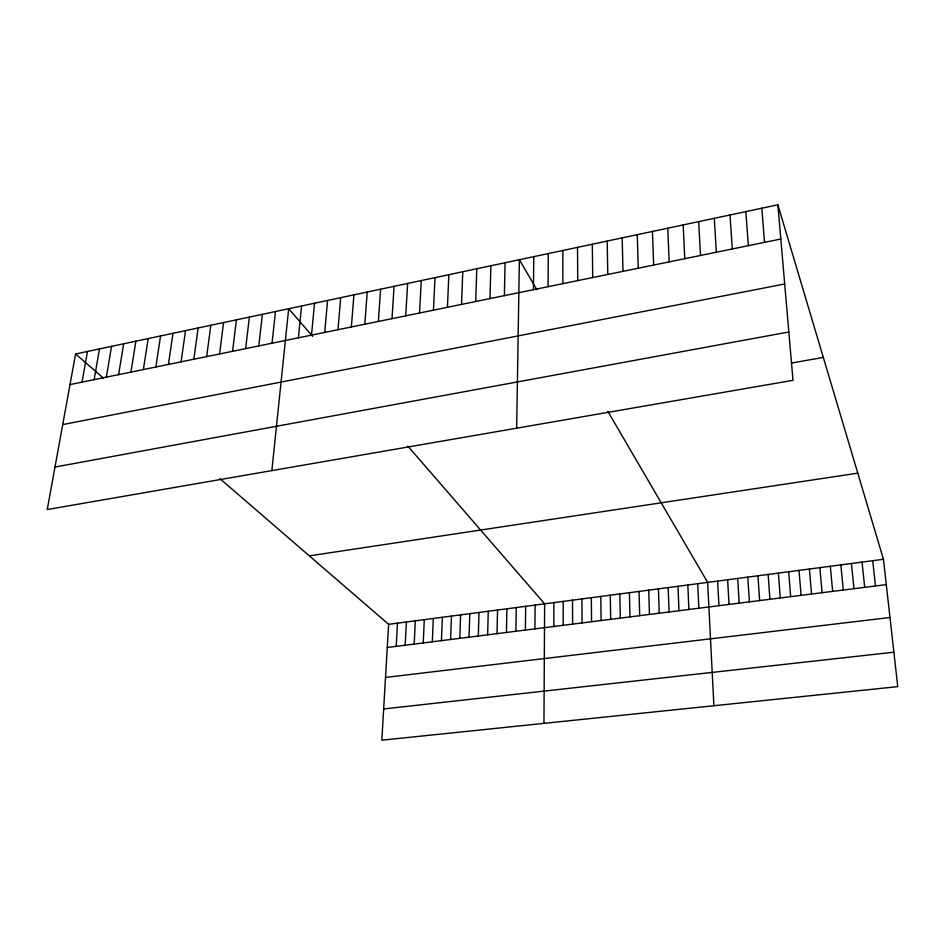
<?xml version="1.0" encoding="UTF-8"?>
<svg xmlns="http://www.w3.org/2000/svg" width="945" height="945" viewBox="0 0 945 945"><rect width="100%" height="100%" fill="white"/><g stroke="black" fill="none" stroke-linecap="round" stroke-linejoin="round"><path stroke-width="1.42" d="M553.829 626.488L553.876 602.615M543.954 723.374L544.627 603.831L407.827 446.099M548.088 286.689L548.254 253.579M534.917 628.862L535.118 605.083M533.417 289.69L533.771 256.662M525.373 630.067L525.668 606.324M516.655 428.191L519.384 259.71L536.866 289.69M515.887 631.26L516.254 607.564M506.437 632.453L506.874 608.793M497.023 633.634L497.542 610.021M504.37 295.643L505.079 262.745M487.655 634.816L488.246 611.25M478.335 635.997L478.997 612.466M489.994 298.585L490.88 265.769M469.051 637.166L469.783 613.671M475.713 301.502L476.776 268.758M459.802 638.324L460.605 614.876M461.526 304.408L462.766 271.735M450.6 639.481L451.474 616.081M441.433 640.639L442.378 617.274M432.314 641.785L433.33 618.467M447.434 307.302L448.851 274.7M423.23 642.931L424.305 619.648M414.182 644.077L415.327 620.83M433.436 310.161L435.019 277.629M405.169 645.211L406.397 622.011M419.533 313.008L421.281 280.559M396.203 646.333L397.491 623.18M405.724 315.843L407.638 283.453M219.972 478.702L388.631 624.338L381.827 740.195L897.75 686.649L883.445 559.286L777.865 204.805L75.576 353.997L47.25 509.532L792.997 380.303L777.865 204.805M391.998 318.654L394.077 286.335M378.366 321.442L380.599 289.194M364.817 324.218L367.215 292.04M351.363 326.97L353.914 294.864M337.991 329.71L340.696 297.675M324.714 332.427L327.572 300.463M311.519 335.132L314.52 303.239M298.407 337.814L301.561 305.991M271.853 470.61L288.686 308.72L312.689 336.408M272.042 343.212L275.491 311.519M258.8 345.929L262.391 314.307M245.629 348.622L249.374 317.071M232.553 351.304L236.439 319.823M219.571 353.962L223.587 322.552M206.66 356.608L210.818 325.269M193.831 359.23L198.131 327.962M181.097 361.84L185.527 330.632M168.434 364.439L173.006 333.302M155.854 367.014L160.555 335.947M143.356 369.566L148.188 338.57M130.942 372.117L135.891 341.18M118.597 374.645L123.677 343.779M106.336 377.149L111.545 346.354M94.146 379.642L99.473 348.918M82.038 382.123L87.483 351.469M70.001 384.591L780.818 239.026M62.724 424.577L784.693 283.984M54.987 467.043L788.827 331.978M791.721 363.01L823.319 357.411M309.346 555.873L857.8 473.161M388.631 624.338L883.445 559.286M387.273 647.467L886.292 584.612M385.513 677.435L889.989 617.51M383.658 708.963L893.875 652.192M75.576 353.997L103.442 378.071M607.871 411.394L707.64 582.404L713.888 705.738M872.719 560.692L875.472 585.971M862.053 562.098L864.687 587.329M851.421 563.492L853.973 588.676M840.849 564.886L843.294 590.023M830.324 566.268L832.663 591.357M819.847 567.65L822.091 592.692M809.404 569.02L811.566 594.015M799.021 570.39L801.088 595.338M761.812 208.207L764.529 242.369M788.685 571.749L790.658 596.649M778.396 573.095L780.263 597.961M745.853 211.597L748.345 245.676M768.155 574.442L769.927 599.26M757.949 575.788L759.638 600.559M730.012 214.964L732.292 248.96M747.802 577.123L749.397 601.847M737.691 578.446L739.203 603.134M714.29 218.307L716.345 252.232M727.626 579.769L729.044 604.41M698.662 221.626L700.505 255.469M717.609 581.092L718.944 605.686M683.152 224.922L684.782 258.694M697.705 583.703L698.863 608.214M687.818 585.002L688.893 609.478M667.749 228.194L669.166 261.895M677.978 586.302L678.971 610.718M668.186 587.589L669.084 611.97M652.452 231.442L653.668 265.061M658.429 588.877L659.244 613.21M648.719 590.153L649.451 614.439M637.261 234.667L638.265 268.215M639.044 591.416L639.694 615.668M622.176 237.88L622.979 271.345M629.417 592.68L629.984 616.896M619.826 593.944L620.322 618.113M607.186 241.058L607.789 274.463M610.281 595.196L610.694 619.318M600.784 596.449L601.114 620.534M592.302 244.223L592.716 277.546M591.322 597.689L591.57 621.727M581.907 598.929L582.073 622.932M577.525 247.366L577.738 280.618M572.516 600.169L572.611 624.113M562.842 250.484L562.866 283.665M563.185 601.398L563.196 625.306"/></g></svg>
